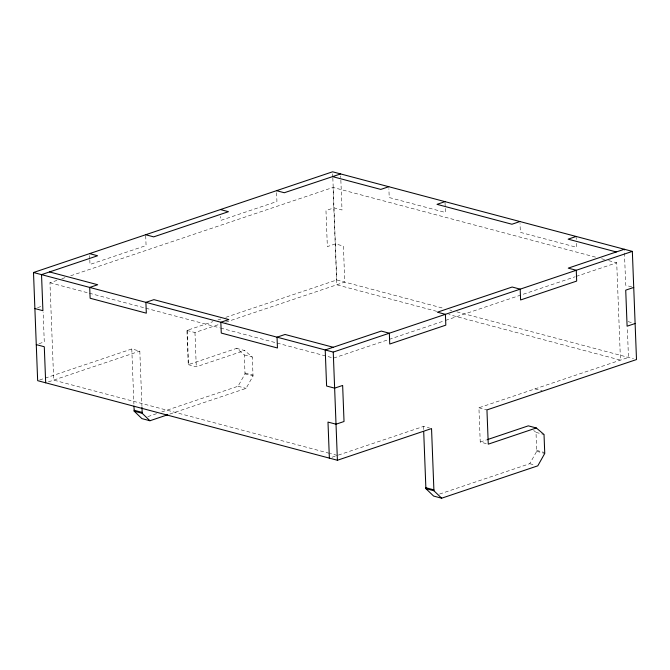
<?xml version="1.0" encoding="UTF-8"?>
<svg xmlns="http://www.w3.org/2000/svg" width="670" height="670" viewBox="0 0 670 670"><rect width="100%" height="100%" fill="white"/><g stroke="black" fill="none" stroke-linecap="round" stroke-linejoin="round"><path stroke-width="0.5" stroke-dasharray="3.35 2.51" d="M161.73 411.941L238.043 386.247L245.011 373.852L244.282 354.924L236.594 348.383L188.253 364.656L186.938 330.411L212.951 321.65M169.753 414.068L246.074 388.374L253.034 375.987L252.305 357.06L244.617 350.519L236.594 348.383M439.57 494.066L529.761 463.699L536.72 451.312L536 432.385L533.688 430.425M329.305 453.288L53.692 380.108L49.957 282.757L56.883 280.42M61.833 278.753L65.794 277.422M70.744 275.755L333.032 187.441L595.521 257.138M37.554 307.664L41.113 306.458M38.944 343.718L44.279 341.918L43.131 312.044M39.639 379.999L131.789 348.978L139.821 351.105L141.939 406.171M217.909 319.984L220.882 318.979M225.832 317.312L336.75 279.968L443.724 308.368M48.357 381.9L139.821 351.105M186.938 330.411L194.97 332.538L219.76 324.188M225.706 322.186L344.782 282.095L343.4 246.041L335.368 243.905L327.354 246.61L325.972 210.548L333.987 207.851L342.01 209.986L340.703 175.992M188.253 364.656L196.285 366.791L244.617 350.519M147.852 416.614L156.772 413.608M333.643 358.082L444.495 320.754M445.491 320.419L575.153 276.769M576.141 276.434L616.718 262.766L620.462 360.117L448.833 314.548M332.044 457.225L337.387 455.432L330.318 453.556M338.375 455.097L423.507 426.43L429.529 428.029M486.261 443.624L480.239 442.024L478.924 407.77L628.468 357.42L627.321 327.546M480.239 442.024L486.127 440.048M601.576 258.746L604.608 259.55M608.645 260.622L616.718 262.766M631.726 286.911L625.705 285.311L624.356 250.287M628.091 321.634L632.103 322.697M449.779 309.976L451.798 310.512M456.848 311.852L633.485 358.752M436.723 311.332L336.776 284.792L333.032 187.441M535.003 388.893L542.03 390.761M49.957 282.757L88.323 292.941M89.328 293.209L144.854 307.949M145.867 308.217L219.559 327.789M220.572 328.057L276.099 342.797M277.112 343.065L332.638 357.814M478.924 407.77L486.948 409.906M244.282 354.924L252.305 357.06M536 432.385L544.023 434.512M244.977 372.956L253 375.083M536.687 450.407L544.718 452.543M245.011 373.852L253.034 375.987M536.72 451.312L544.752 453.448M238.043 386.247L246.074 388.374M529.761 463.699L534.777 465.03M576.183 237.448L576.259 239.416M576.409 243.344L576.56 247.28L520.356 232.356L520.012 223.504M445.039 202.625L445.416 212.457L389.22 197.541L388.876 188.689M423.507 426.43L423.624 429.545M332.68 173.857L332.797 176.947M332.839 177.977L336.75 279.968M276.593 192.65L276.936 201.494L220.849 220.38L220.698 216.444M194.97 332.538L196.285 366.791M187.206 330.318L188.521 364.572M145.7 235.723L146.077 245.555L89.998 264.441L89.805 259.524M131.789 348.978L133.908 404.035M89.654 255.588L89.772 258.536"/><path stroke-width="1" d="M441.647 498.204L433.925 490.758L431.539 428.566L337.404 460.256L37.654 380.669L33.5 272.506L332.596 171.796L632.346 251.384L636.5 359.555L486.948 409.906L488.262 444.16L536.335 427.971L544.023 434.512L544.752 453.448L537.792 465.834L441.647 498.204L433.624 496.068L425.894 488.631L423.708 431.631M340.628 173.932L284.281 192.742L276.517 190.682M388.801 186.721L380.786 189.417L332.613 176.629M445.006 201.645L436.991 204.342L511.93 224.241L519.937 221.544M576.141 236.46L568.135 239.165L616.308 251.953M624.314 249.257L568.235 268.134L576.267 270.27L576.677 281.082L520.598 299.967L520.18 289.155L512.156 287.02L437.376 312.195L445.408 314.331L445.826 325.143L389.739 344.028L389.329 333.208L381.297 331.081L325.218 349.958L326.6 386.021L334.632 388.148L342.646 385.451L344.028 421.505L336.013 424.202L327.99 422.075L329.372 458.129M33.5 272.506L333.25 352.093L632.346 251.384M133.983 406.112L134.184 411.171L141.906 418.616L149.938 420.743L167.776 414.738M633.728 287.438L625.721 290.144L627.103 326.198L635.118 323.501M487.107 439.713L528.303 425.844L536.335 427.971M220.438 209.559L228.47 211.695L153.69 236.87L145.658 234.743M89.579 253.62L97.611 255.756L41.532 274.633L42.914 310.687L34.882 308.56M49.538 271.936L97.711 284.733L89.705 287.43L90.115 298.242L146.32 313.166L145.901 302.346L153.916 299.649L228.855 319.548L220.84 322.245L221.259 333.065L277.455 347.99L277.045 337.169L285.052 334.472L333.224 347.261M36.272 344.615L44.295 346.75L45.686 382.805M134.142 410.266L142.174 412.402M425.86 487.727L433.892 489.862M134.184 411.171L142.208 413.306L149.938 420.743M425.894 488.631L433.925 490.758M333.25 352.093L337.404 460.256M141.973 407.209L142.208 413.306"/></g></svg>
